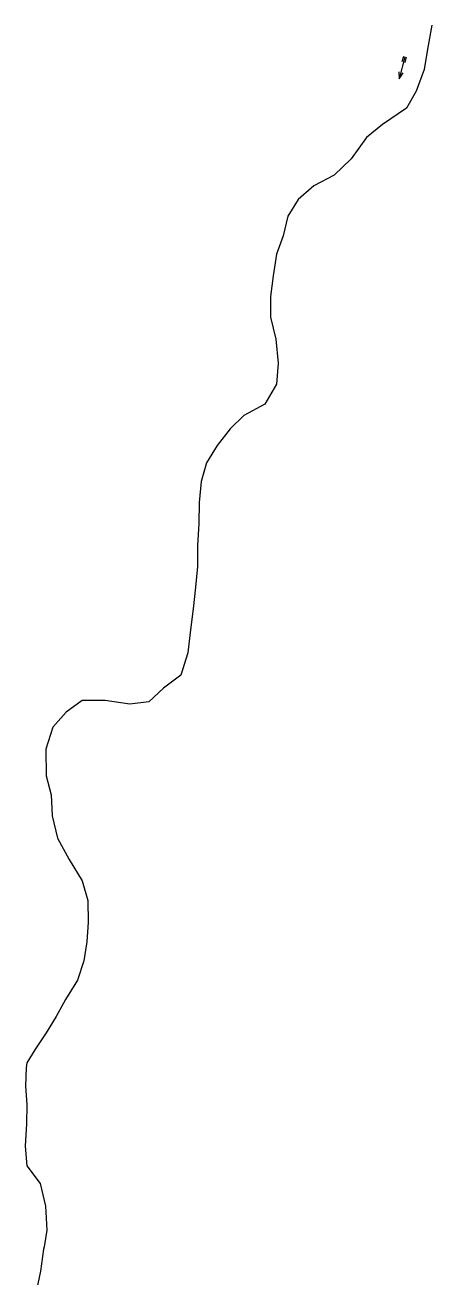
# Model space of a CAD drawing. Extents: x 208948 to 212966, y 4875285 to 4878160.
# Drawn here: x 210078.8 to 210185.4, y 4875616.8 to 4875945.4 of the extents above; entities that cross this region are included whole.
import ezdxf

# ---------------------------------------------------------------- set-up
doc = ezdxf.new("R2010")
doc.units = 0
doc.header["$LTSCALE"] = 1.5
doc.header["$MEASUREMENT"] = 0
doc.layers.add('HD-CURSO-PERENE', color=170, linetype='CONTINUOUS')
doc.layers.add('HD-TXT-PERENE', color=170, linetype='CONTINUOUS')

# ---------------------------------------------------------------- blocks, each defined once
blk = doc.blocks.new('COD035', base_point=(211155.551577, 4877937.184838))
at = {"layer": 'HD-TXT-PERENE'}
for p, q in [((211155.551577, 4877937.590569), (211157.051577, 4877937.590569)), ((211155.551577, 4877937.190569), (211161.551577, 4877937.190569)), ((211155.551577, 4877936.790569), (211157.051577, 4877936.790569))]:
    blk.add_line(p, q, dxfattribs=at)
blk.add_lwpolyline([(211159.751577, 4877936.590569), (211161.551577, 4877937.190569), (211159.751577, 4877937.790569)], dxfattribs=at)

msp = doc.modelspace()

# ---------------------------------------------------------------- linework, layer by layer
at = {"layer": 'HD-CURSO-PERENE', "linetype": 'Continuous'}
msp.add_polyline3d([(210185.379798, 4875945.39128, 9.671678), (210184.238023, 4875939.090783, 9.671678), (210183.316502, 4875933.710362, 9.671678), (210181.27501, 4875928.049854, 9.671678), (210178.753931, 4875923.609399, 9.671678), (210172.433276, 4875919.308722, 9.671678), (210168.272661, 4875915.868235, 9.671678), (210164.251397, 4875910.307613, 9.671678), (210159.750577, 4875906.067051, 9.671678), (210154.430259, 4875903.226534, 9.671678), (210150.389597, 4875899.666046, 9.671678), (210147.66855, 4875895.265582, 9.671678), (210146.447126, 4875890.105157, 9.671678), (210144.645879, 4875885.344725, 9.671678), (210143.844232, 4875879.584285, 9.671678), (210143.122697, 4875874.223877, 9.671678), (210143.101074, 4875868.803509, 9.671678), (210144.499195, 4875863.0032, 9.671678), (210145.117238, 4875856.682809, 9.671678), (210144.655635, 4875851.182408, 9.671678), (210141.634385, 4875846.001873, 9.671678), (210136.154029, 4875842.981334, 9.691789), (210132.553346, 4875839.500878, 9.691789), (210129.132388, 4875835.160375, 9.631456), (210126.311291, 4875830.559891, 9.571125), (210124.969974, 4875825.719481, 9.611346), (210124.38836, 4875820.139067, 9.168916), (210124.366713, 4875814.638693, 9.088473), (210124.005034, 4875808.918283, 9.108584), (210124.003373, 4875803.377907, 9.068363), (210123.461814, 4875797.997509, 9.068363), (210122.880169, 4875792.317088, 8.967811), (210122.05838, 4875786.076615, 8.505269), (210121.416849, 4875780.756215, 7.781291), (210119.615279, 4875774.915709, 7.620408), (210115.054716, 4875771.5152, 7.519855), (210111.214022, 4875767.914722, 7.258419), (210106.23433, 4875767.274375, 7.077425), (210099.835253, 4875768.214049, 7.077425), (210093.795871, 4875768.253683, 6.89643), (210089.61536, 4875765.153218, 6.775767), (210086.07454, 4875761.232736, 6.695325), (210084.232997, 4875755.472233, 6.675214), (210084.330907, 4875748.531769, 6.695325), (210085.629277, 4875743.531509, 6.695325), (210085.92758, 4875737.97115, 6.675214), (210087.325689, 4875732.130839, 6.655104), (210090.403701, 4875726.530646, 6.655104), (210093.781689, 4875720.950474, 6.655104), (210095.219997, 4875715.790212, 6.614883), (210095.338276, 4875710.089832, 6.574662), (210094.956785, 4875704.989463, 6.51433), (210094.235352, 4875699.969078, 6.273005), (210092.534018, 4875694.948634, 6.0719), (210089.452797, 4875689.8481, 6.031679), (210086.971709, 4875685.387647, 5.609358), (210084.310686, 4875681.087193, 5.428364), (210081.369638, 4875676.60671, 4.563613), (210079.248849, 4875673.266354, 4.563613), (210079.068459, 4875671.90625, 3.61842), (210078.898892, 4875667.119623, 3.276541), (210079.239153, 4875662.294084, 3.233967), (210079.227527, 4875657.194753, 3.233967), (210078.825664, 4875651.375497, 3.233967), (210079.294019, 4875646.186201, 3.233967), (210082.742609, 4875641.556977, 3.233967), (210084.210741, 4875635.607829, 3.233967), (210084.518751, 4875629.348666, 3.233967), (210083.78076, 4875624.973555, 3.233967), (210083.677144, 4875624.359279, 3.233967), (210082.825279, 4875618.559999, 3.233967), (210081.773668, 4875613.570602, 3.233967)], dxfattribs=at)

# ---------------------------------------------------------------- block references
at = {"layer": 'HD-TXT-PERENE', "rotation": 256}
msp.add_blockref('COD035', (210178.279855, 4875937.088891), dxfattribs=at)

doc.saveas('drawing.dxf')
